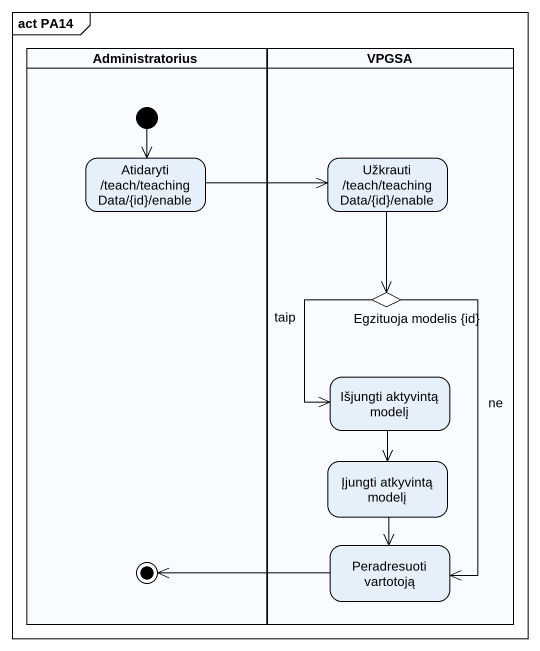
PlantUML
@startuml
mainframe act PA14
hide empty description
state Administratorius <<partition>> {
  state "Atidaryti /teach/teachingData/{id}/enable" as Atidaryti_teach
  state final1 <<end>>
  [*] --> Atidaryti_teach
}
state VPGSA <<partition>> {
  state "Užkrauti /teach/teachingData/{id}/enable" as Užkrauti_teach_teachingData
  state "Egzituoja modelis {id}" as Egzituoja_modelis_id <<choice>>
  state "Išjungti aktyvintą modelį" as Išjungti_aktyvintą_modelį
  state "Įjungti atkyvintą modelį" as Įjungti_atkyvintą_modelį
  state "Peradresuoti vartotoją" as Peradresuoti_vartotoją
}
Atidaryti_teach -right-> Užkrauti_teach_teachingData
Užkrauti_teach_teachingData --> Egzituoja_modelis_id
Egzituoja_modelis_id --> Išjungti_aktyvintą_modelį : taip
Egzituoja_modelis_id --> Peradresuoti_vartotoją : ne
Išjungti_aktyvintą_modelį --> Įjungti_atkyvintą_modelį
Įjungti_atkyvintą_modelį --> Peradresuoti_vartotoją
Peradresuoti_vartotoją -left-> final1
@enduml
